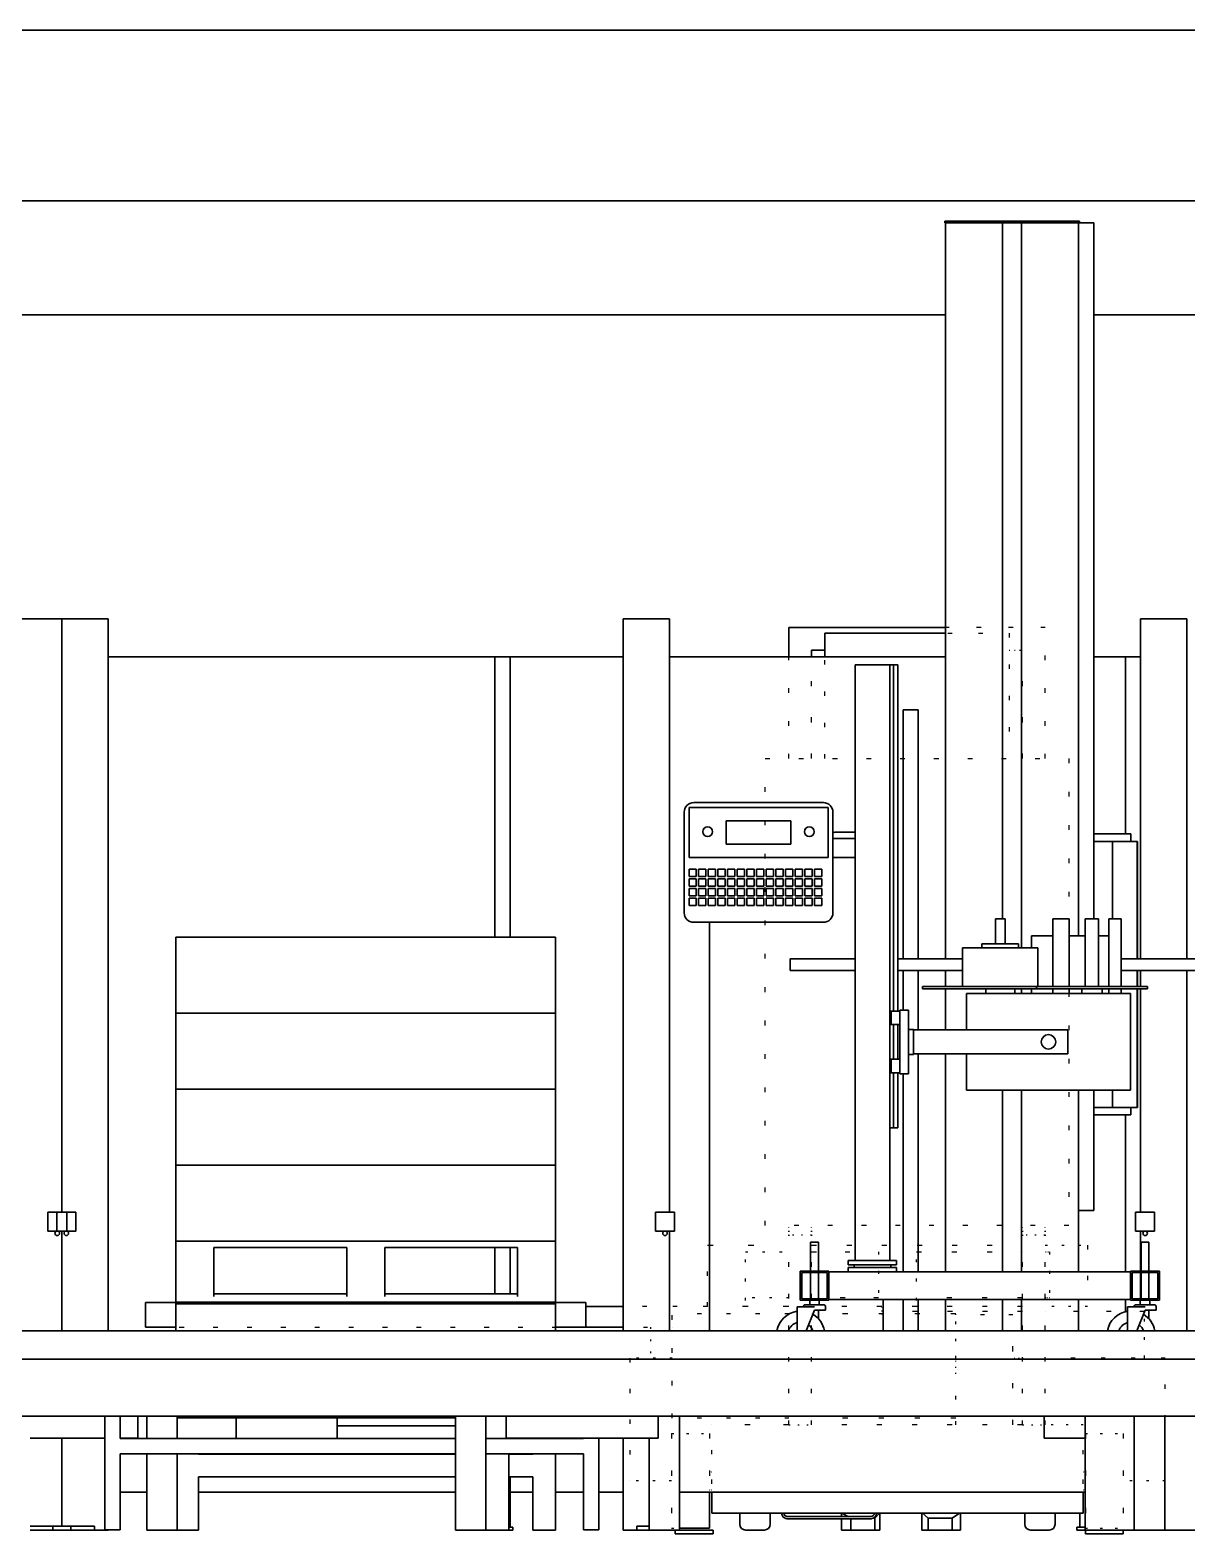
# Model space of a CAD drawing. Header units: millimetres. Extents: x 0 to 84100, y 0 to 59400.
# Drawn here: x 73758 to 76803, y 46504 to 50464 of the extents above; entities that cross this region are included whole.
import ezdxf

# ---------------------------------------------------------------- set-up
doc = ezdxf.new("R2010")
doc.units = ezdxf.units.MM
doc.header["$LTSCALE"] = 100
doc.linetypes.add('DOTTED', pattern=[0.0481, 0.0068, -0.0413])
doc.layers.add('Reference (ISO)', color=7, linetype='DOTTED', lineweight=25)
doc.layers.add('Visible (ISO)', color=7, linetype='Continuous', lineweight=35)

msp = doc.modelspace()

# ---------------------------------------------------------------- linework, layer by layer
at = {"layer": 'Reference (ISO)', "ltscale": 17.54158}
msp.add_line((76430.26, 48890.57), (75755.26, 48890.57), dxfattribs=at)
at = {"layer": 'Reference (ISO)', "ltscale": 17.931393}
for p, q in [((75755.26, 48545.57), (75755.26, 48890.57)), ((76430.26, 48545.57), (76430.26, 48890.57))]:
    msp.add_line(p, q, dxfattribs=at)
at = {"layer": 'Reference (ISO)', "ltscale": 17.151768}
for p, q in [((75850.26, 48545.57), (75850.26, 48875.57)), ((76335.26, 48875.57), (76335.26, 48545.57))]:
    msp.add_line(p, q, dxfattribs=at)
at = {"layer": 'Reference (ISO)', "ltscale": 16.805267}
msp.add_line((75850.26, 48875.57), (76335.26, 48875.57), dxfattribs=at)
at = {"layer": 'Reference (ISO)', "ltscale": 19.750519}
for p, q in [((75815.26, 48545.57), (75815.26, 48830.57)), ((76370.26, 48545.57), (76370.26, 48830.57)), ((76195.26, 47083.07), (75815.26, 47083.07)), ((76195.26, 46808.07), (75815.26, 46808.07))]:
    msp.add_line(p, q, dxfattribs=at)
at = {"layer": 'Reference (ISO)', "ltscale": 2.864667}
for p, q in [((75815.26, 48830.57), (75850.26, 48830.57)), ((76335.26, 48830.57), (76370.26, 48830.57))]:
    msp.add_line(p, q, dxfattribs=at)
at = {"layer": 'Reference (ISO)', "ltscale": 18.265518}
for p, q in [((75692.76, 47315.57), (75692.76, 48545.57)), ((76492.76, 48545.57), (76492.76, 47315.57))]:
    msp.add_line(p, q, dxfattribs=at)
at = {"layer": 'Reference (ISO)', "ltscale": 18.480019}
for p, q in [((75692.76, 48545.57), (76492.76, 48545.57)), ((76492.76, 47315.57), (75692.76, 47315.57))]:
    msp.add_line(p, q, dxfattribs=at)
at = {"layer": 'Reference (ISO)', "ltscale": 2.046162}
for p, q in [((75755.26, 47290.57), (75755.26, 47315.57)), ((75815.26, 47290.57), (75815.26, 47315.57)), ((76370.26, 47290.57), (76370.26, 47315.57)), ((76430.26, 47290.57), (76430.26, 47315.57)), ((76370.26, 46966.32), (76345.26, 46966.32))]:
    msp.add_line(p, q, dxfattribs=at)
at = {"layer": 'Reference (ISO)', "ltscale": 17.325018}
for p, q in [((75755.26, 46790.57), (75755.26, 47290.57)), ((75815.26, 46790.57), (75815.26, 47290.57)), ((76370.26, 46790.57), (76370.26, 47290.57)), ((76430.26, 46790.57), (76430.26, 47290.57))]:
    msp.add_line(p, q, dxfattribs=at)
at = {"layer": 'Reference (ISO)', "ltscale": 4.910929}
for p, q in [((75815.26, 47290.57), (75755.26, 47290.57)), ((76430.26, 47290.57), (76370.26, 47290.57)), ((75755.26, 46790.57), (75815.26, 46790.57)), ((76370.26, 46790.57), (76430.26, 46790.57))]:
    msp.add_line(p, q, dxfattribs=at)
at = {"layer": 'Reference (ISO)', "ltscale": 22.245323}
for p, q in [((75541.26, 47263.82), (75755.26, 47263.82)), ((75755.26, 47102.82), (75541.26, 47102.82))]:
    msp.add_line(p, q, dxfattribs=at)
at = {"layer": 'Reference (ISO)', "ltscale": 16.735968}
for p, q in [((75541.26, 47102.82), (75541.26, 47263.82)), ((76541.26, 47263.82), (76541.26, 47102.82))]:
    msp.add_line(p, q, dxfattribs=at)
at = {"layer": 'Reference (ISO)', "ltscale": 10.558611}
for p, q in [((75641.26, 47117.82), (75641.26, 47246.82)), ((75991.26, 47246.82), (75991.26, 47117.82)), ((76091.26, 47117.82), (76091.26, 47246.82)), ((76441.26, 47246.82), (76441.26, 47117.82))]:
    msp.add_line(p, q, dxfattribs=at)
at = {"layer": 'Reference (ISO)', "ltscale": 9.330854}
for p, q in [((75641.26, 47246.82), (75755.26, 47246.82)), ((75755.26, 47124.82), (75641.26, 47124.82))]:
    msp.add_line(p, q, dxfattribs=at)
at = {"layer": 'Reference (ISO)', "ltscale": 19.23077}
for p, q in [((75815.26, 47263.82), (76370.26, 47263.82)), ((76370.26, 47102.82), (75815.26, 47102.82)), ((76370.26, 46790.57), (75815.26, 46790.57))]:
    msp.add_line(p, q, dxfattribs=at)
at = {"layer": 'Reference (ISO)', "ltscale": 18.295218}
for p, q in [((75815.26, 47246.82), (75991.26, 47246.82)), ((75991.26, 47124.82), (75815.26, 47124.82))]:
    msp.add_line(p, q, dxfattribs=at)
at = {"layer": 'Reference (ISO)', "ltscale": 19.334719}
for p, q in [((76091.26, 47246.82), (76370.26, 47246.82)), ((76370.26, 47124.82), (76091.26, 47124.82))]:
    msp.add_line(p, q, dxfattribs=at)
at = {"layer": 'Reference (ISO)', "ltscale": 9.085302}
for p, q in [((76430.26, 47263.82), (76541.26, 47263.82)), ((76541.26, 47102.82), (76430.26, 47102.82))]:
    msp.add_line(p, q, dxfattribs=at)
at = {"layer": 'Reference (ISO)', "ltscale": 0.900255}
for p, q in [((76430.26, 47246.82), (76441.26, 47246.82)), ((76441.26, 47124.82), (76430.26, 47124.82))]:
    msp.add_line(p, q, dxfattribs=at)
at = {"layer": 'Reference (ISO)', "ltscale": 18.551096}
for p, q in [((75221.26, 47112.82), (74061.26, 47112.82)), ((74061.26, 47047.82), (75221.26, 47047.82))]:
    msp.add_line(p, q, dxfattribs=at)
at = {"layer": 'Reference (ISO)', "ltscale": 5.320181}
for p, q in [((74061.26, 47112.82), (74061.26, 47047.82)), ((75221.26, 47047.82), (75221.26, 47112.82))]:
    msp.add_line(p, q, dxfattribs=at)
at = {"layer": 'Reference (ISO)', "ltscale": 16.632015}
msp.add_line((75541.26, 47102.82), (75221.26, 47102.82), dxfattribs=at)
at = {"layer": 'Reference (ISO)', "ltscale": 1.616446}
msp.add_line((76001.26, 47083.07), (76001.26, 47102.82), dxfattribs=at)
at = {"layer": 'Reference (ISO)', "ltscale": 19.178793}
msp.add_line((76370.26, 47089.34), (76001.26, 47089.34), dxfattribs=at)
at = {"layer": 'Reference (ISO)', "ltscale": 18.087318}
msp.add_line((76691.26, 47089.34), (76430.26, 47089.34), dxfattribs=at)
at = {"layer": 'Reference (ISO)', "ltscale": 10.069553}
msp.add_line((76691.26, 46966.32), (76691.26, 47089.34), dxfattribs=at)
at = {"layer": 'Reference (ISO)', "ltscale": 15.731114}
msp.add_line((75221.26, 47047.82), (75448.26, 47047.82), dxfattribs=at)
at = {"layer": 'Reference (ISO)', "ltscale": 6.670714}
msp.add_line((75391.26, 47047.82), (75391.26, 46966.32), dxfattribs=at)
at = {"layer": 'Reference (ISO)', "ltscale": 17.961288}
msp.add_line((75448.26, 46808.07), (75448.26, 47083.07), dxfattribs=at)
at = {"layer": 'Reference (ISO)', "ltscale": 15.956341}
for p, q in [((75755.26, 47083.07), (75448.26, 47083.07)), ((75755.26, 46808.07), (75448.26, 46808.07))]:
    msp.add_line(p, q, dxfattribs=at)
at = {"layer": 'Reference (ISO)', "ltscale": 2.149303}
msp.add_line((76195.26, 47080.57), (76195.26, 47083.07), dxfattribs=at)
at = {"layer": 'Reference (ISO)', "ltscale": 9.391863}
msp.add_line((76195.26, 46965.82), (76195.26, 47080.57), dxfattribs=at)
at = {"layer": 'Reference (ISO)', "ltscale": 15.592516}
msp.add_line((76345.26, 47080.57), (76195.26, 47080.57), dxfattribs=at)
at = {"layer": 'Reference (ISO)', "ltscale": 20.097019}
msp.add_line((76345.26, 46790.57), (76345.26, 47080.57), dxfattribs=at)
at = {"layer": 'Reference (ISO)', "ltscale": 9.167153}
msp.add_line((75448.26, 46966.32), (75336.26, 46966.32), dxfattribs=at)
at = {"layer": 'Reference (ISO)', "ltscale": 16.774948}
for p, q in [((75336.26, 46966.32), (75336.26, 46643.57)), ((76746.26, 46643.57), (76746.26, 46966.32))]:
    msp.add_line(p, q, dxfattribs=at)
at = {"layer": 'Reference (ISO)', "ltscale": 3.327712}
msp.add_line((76195.26, 46925.31), (76195.26, 46965.82), dxfattribs=at)
at = {"layer": 'Reference (ISO)', "ltscale": 16.424116}
msp.add_line((76746.26, 46966.32), (76430.26, 46966.32), dxfattribs=at)
at = {"layer": 'Reference (ISO)', "ltscale": 14.006795}
msp.add_line((76195.26, 46790.57), (76195.26, 46925.31), dxfattribs=at)
at = {"layer": 'Reference (ISO)', "ltscale": 20.410555}
for p, q in [((75446.66, 46768.37), (75446.66, 46518.37)), ((75546.66, 46768.37), (75546.66, 46518.37)), ((76535.86, 46768.37), (76535.86, 46518.37)), ((76635.86, 46768.37), (76635.86, 46518.37))]:
    msp.add_line(p, q, dxfattribs=at)
at = {"layer": 'Reference (ISO)', "ltscale": 8.184948}
for p, q in [((75446.66, 46768.37), (75546.66, 46768.37)), ((76530.26, 46790.57), (76430.26, 46790.57)), ((76535.86, 46768.37), (76635.86, 46768.37)), ((75446.66, 46518.37), (75546.66, 46518.37)), ((76535.86, 46518.37), (76635.86, 46518.37))]:
    msp.add_line(p, q, dxfattribs=at)
at = {"layer": 'Reference (ISO)', "ltscale": 21.101871}
msp.add_line((75755.26, 46790.57), (75552.26, 46790.57), dxfattribs=at)
at = {"layer": 'Reference (ISO)', "ltscale": 16.077616}
for p, q in [((75552.26, 46558.57), (75552.26, 46790.57)), ((76530.26, 46558.57), (76530.26, 46790.57))]:
    msp.add_line(p, q, dxfattribs=at)
at = {"layer": 'Reference (ISO)', "ltscale": 0.458263}
for p, q in [((75546.66, 46667.37), (75552.26, 46667.37)), ((76530.26, 46667.37), (76535.86, 46667.37)), ((75546.66, 46619.37), (75552.26, 46619.37)), ((76530.26, 46619.37), (76535.86, 46619.37))]:
    msp.add_line(p, q, dxfattribs=at)
at = {"layer": 'Reference (ISO)', "ltscale": 9.036193}
for p, q in [((75446.66, 46643.57), (75336.26, 46643.57)), ((76746.26, 46643.57), (76635.86, 46643.57))]:
    msp.add_line(p, q, dxfattribs=at)
at = {"layer": 'Reference (ISO)', "ltscale": 18.484219}
msp.add_line((75552.26, 46558.57), (76530.26, 46558.57), dxfattribs=at)
at = {"layer": 'Reference (ISO)', "ltscale": 2.394027}
for p, q in [((75626.26, 46529.32), (75626.26, 46558.57)), ((75706.26, 46558.57), (75706.26, 46529.32)), ((76376.26, 46529.32), (76376.26, 46558.57)), ((76456.26, 46558.57), (76456.26, 46529.32))]:
    msp.add_line(p, q, dxfattribs=at)
at = {"layer": 'Reference (ISO)'}
for p, q in [((75736.26, 46558.57), (75736.26, 46558.57)), ((75742.26, 46558.57), (75742.26, 46558.57)), ((75980.26, 46558.57), (75980.26, 46558.57))]:
    msp.add_line(p, q, dxfattribs=at)
at = {"layer": 'Reference (ISO)', "ltscale": 15.246015}
msp.add_line((75751.26, 46549.57), (75971.26, 46549.57), dxfattribs=at)
at = {"layer": 'Reference (ISO)', "ltscale": 15.246016}
msp.add_line((75971.26, 46543.57), (75751.26, 46543.57), dxfattribs=at)
at = {"layer": 'Reference (ISO)', "ltscale": 3.969648}
for p, q in [((75690.51, 46513.57), (75642.01, 46513.57)), ((76440.51, 46513.57), (76392.01, 46513.57))]:
    msp.add_line(p, q, dxfattribs=at)
at = {"layer": 'Reference (ISO)', "ltscale": 1.928456}
for centre, start, end in [((75751.26, 46558.57), 180.00003, 270), ((75971.26, 46558.57), 270, 0)]:
    msp.add_arc(centre, 15, start, end, dxfattribs=at)
at = {"layer": 'Reference (ISO)', "ltscale": 1.157035}
msp.add_arc((75751.26, 46558.57), 9, 180, 270.00005, dxfattribs=at)
at = {"layer": 'Reference (ISO)', "ltscale": 1.157034}
msp.add_arc((75971.26, 46558.57), 9, 270, 0, dxfattribs=at)
at = {"layer": 'Reference (ISO)', "ltscale": 2.024884}
for centre, start, end in [((75642.01, 46529.32), 180, 270), ((75690.51, 46529.32), 270, 0), ((76392.01, 46529.32), 180, 270), ((76440.51, 46529.32), 270, 0)]:
    msp.add_arc(centre, 15.75, start, end, dxfattribs=at)
at = {"layer": 'Visible (ISO)'}
for p, q in [((78441.26, 50463.57), (71616.26, 50463.57)), ((78441.26, 50013.57), (69241.26, 50013.57)), ((76520.08, 49960.57), (76166.08, 49960.57)), ((76166.08, 49955.57), (76166.08, 49960.57)), ((76520.08, 49955.57), (76166.08, 49955.57)), ((76168.08, 48017.67), (76168.08, 49955.57)), ((76318.08, 48123.08), (76318.08, 49955.57)), ((76368.08, 49955.57), (76368.08, 48046.88)), ((76518.08, 48078.63), (76518.08, 49955.57)), ((76520.08, 49955.57), (76520.08, 49960.57)), ((76520.08, 49955.57), (76554.08, 49955.57)), ((76554.08, 49955.57), (76558.08, 49955.57)), ((76558.08, 48123.08), (76558.08, 49955.57)), ((69541.26, 49713.57), (76168.08, 49713.57)), ((76558.08, 49713.57), (78141.26, 49713.57)), ((73719.26, 48913.57), (73841.26, 48913.57)), ((73841.26, 48913.57), (73963.26, 48913.57)), ((73841.26, 47351.17), (73841.26, 48913.57)), ((73841.26, 47351.17), (73841.26, 48913.57)), ((73963.26, 47038.57), (73963.26, 48913.57)), ((75441.26, 48913.57), (75319.26, 48913.57)), ((75319.26, 47038.57), (75319.26, 48913.57)), ((75441.26, 47351.17), (75441.26, 48913.57)), ((76681.26, 48913.57), (76803.26, 48913.57)), ((76681.26, 48017.67), (76681.26, 48913.57)), ((76803.26, 48017.67), (76803.26, 48913.57)), ((76168.08, 48890.57), (75755.26, 48890.57)), ((75755.26, 48813.57), (75755.26, 48890.57)), ((75850.26, 48813.57), (75850.26, 48875.57)), ((75850.26, 48875.57), (76168.08, 48875.57)), ((75815.26, 48813.57), (75815.26, 48830.57)), ((75815.26, 48830.57), (75850.26, 48830.57)), ((74981.26, 48813.57), (73963.26, 48813.57)), ((75021.26, 48813.57), (74981.26, 48813.57)), ((74981.26, 48074.6), (74981.26, 48813.57)), ((75021.26, 48074.6), (75021.26, 48813.57)), ((75319.26, 48813.57), (75021.26, 48813.57)), ((76168.08, 48813.57), (75441.26, 48813.57)), ((75929.49, 48335.16), (75929.49, 48792.36)), ((75929.49, 48792.36), (76020.93, 48792.36)), ((76020.93, 47223.3), (76020.93, 48792.36)), ((76020.93, 48792.11), (76031.09, 48792.11)), ((76031.09, 48792.11), (76031.09, 47880.51)), ((76031.09, 48792.11), (76042.52, 48792.11)), ((76042.52, 48792.11), (76042.52, 47880.51)), ((76641.26, 48813.57), (76558.08, 48813.57)), ((76681.26, 48813.57), (76641.26, 48813.57)), ((76641.26, 48346.75), (76641.26, 48813.57)), ((76095.98, 48673.57), (76055.98, 48673.57)), ((76055.98, 48017.67), (76055.98, 48673.57)), ((76095.98, 48017.67), (76095.98, 48673.57)), ((75479.77, 48139.06), (75479.77, 48404.26)), ((75492.47, 48416.57), (75492.47, 48284.36)), ((75858.5, 48416.57), (75492.47, 48416.57)), ((75504.79, 48429.27), (75846.19, 48429.27)), ((75858.5, 48284.36), (75858.5, 48416.57)), ((75871.2, 48404.26), (75871.2, 48139.06)), ((75590.26, 48319.92), (75590.26, 48381.01)), ((75590.26, 48381.01), (75760.71, 48381.01)), ((75760.71, 48381.01), (75760.71, 48319.92)), ((75760.71, 48319.92), (75590.26, 48319.92)), ((75876.36, 48351.06), (75871.2, 48350.15)), ((75929.49, 48335.16), (75871.2, 48335.16)), ((75929.49, 48351.06), (75876.36, 48351.06)), ((75929.49, 48284.36), (75929.49, 48335.16)), ((76558.08, 48346.75), (76655.93, 48346.75)), ((76558.08, 48326.75), (76607.09, 48326.75)), ((76607.08, 48326.75), (76607.08, 48123.08)), ((76672.27, 48326.75), (76607.09, 48326.75)), ((76655.93, 48346.75), (76655.93, 48326.75)), ((76672.27, 48326.75), (76673.11, 48326.75)), ((76672.27, 48326.75), (76672.27, 48017.67)), ((76673.11, 48326.75), (76673.11, 48017.67)), ((75492.47, 48284.36), (75858.5, 48284.36)), ((75871.2, 48284.36), (75929.49, 48284.36)), ((75929.49, 47223.3), (75929.49, 48284.36)), ((75492.47, 48253.88), (75492.47, 48234.83)), ((75511.52, 48253.88), (75492.47, 48253.88)), ((75492.47, 48234.83), (75511.52, 48234.83)), ((75511.52, 48234.83), (75511.52, 48253.88)), ((75517.87, 48253.88), (75517.87, 48234.83)), ((75536.92, 48253.88), (75517.87, 48253.88)), ((75517.87, 48234.83), (75536.92, 48234.83)), ((75536.92, 48234.83), (75536.92, 48253.88)), ((75543.27, 48253.88), (75543.27, 48234.83)), ((75562.32, 48253.88), (75543.27, 48253.88)), ((75543.27, 48234.83), (75562.32, 48234.83)), ((75562.32, 48234.83), (75562.32, 48253.88)), ((75568.67, 48253.88), (75568.67, 48234.83)), ((75587.72, 48253.88), (75568.67, 48253.88)), ((75568.67, 48234.83), (75587.72, 48234.83)), ((75587.72, 48234.83), (75587.72, 48253.88)), ((75594.07, 48253.88), (75594.07, 48234.83)), ((75613.12, 48253.88), (75594.07, 48253.88)), ((75594.07, 48234.83), (75613.12, 48234.83)), ((75613.12, 48234.83), (75613.12, 48253.88)), ((75619.47, 48253.88), (75619.47, 48234.83)), ((75638.52, 48253.88), (75619.47, 48253.88)), ((75619.47, 48234.83), (75638.52, 48234.83)), ((75638.52, 48234.83), (75638.52, 48253.88)), ((75644.87, 48253.88), (75644.87, 48234.83)), ((75663.92, 48253.88), (75644.87, 48253.88)), ((75644.87, 48234.83), (75663.92, 48234.83)), ((75663.92, 48234.83), (75663.92, 48253.88)), ((75670.27, 48253.88), (75670.27, 48234.83)), ((75689.32, 48253.88), (75670.27, 48253.88)), ((75670.27, 48234.83), (75689.32, 48234.83)), ((75689.32, 48234.83), (75689.32, 48253.88)), ((75695.67, 48253.88), (75695.67, 48234.83)), ((75714.72, 48253.88), (75695.67, 48253.88)), ((75695.67, 48234.83), (75714.72, 48234.83)), ((75714.72, 48234.83), (75714.72, 48253.88)), ((75721.07, 48253.88), (75721.07, 48234.83)), ((75740.12, 48253.88), (75721.07, 48253.88)), ((75721.07, 48234.83), (75740.12, 48234.83)), ((75740.12, 48234.83), (75740.12, 48253.88)), ((75746.47, 48253.88), (75746.47, 48234.83)), ((75765.52, 48253.88), (75746.47, 48253.88)), ((75746.47, 48234.83), (75765.52, 48234.83)), ((75765.52, 48234.83), (75765.52, 48253.88)), ((75771.87, 48253.88), (75771.87, 48234.83)), ((75790.92, 48253.88), (75771.87, 48253.88)), ((75771.87, 48234.83), (75790.92, 48234.83)), ((75790.92, 48234.83), (75790.92, 48253.88)), ((75797.27, 48253.88), (75797.27, 48234.83)), ((75816.32, 48253.88), (75797.27, 48253.88)), ((75797.27, 48234.83), (75816.32, 48234.83)), ((75816.32, 48234.83), (75816.32, 48253.88)), ((75822.67, 48253.88), (75822.67, 48234.83)), ((75841.72, 48253.88), (75822.67, 48253.88)), ((75822.67, 48234.83), (75841.72, 48234.83)), ((75841.72, 48234.83), (75841.72, 48253.88)), ((75492.47, 48228.48), (75492.47, 48209.43)), ((75511.52, 48228.48), (75492.47, 48228.48)), ((75492.47, 48209.43), (75511.52, 48209.43)), ((75492.47, 48203.08), (75492.47, 48184.03)), ((75511.52, 48203.08), (75492.47, 48203.08)), ((75511.52, 48209.43), (75511.52, 48228.48)), ((75511.52, 48184.03), (75511.52, 48203.08)), ((75517.87, 48228.48), (75517.87, 48209.43)), ((75536.92, 48228.48), (75517.87, 48228.48)), ((75517.87, 48209.43), (75536.92, 48209.43)), ((75517.87, 48203.08), (75517.87, 48184.03)), ((75536.92, 48203.08), (75517.87, 48203.08)), ((75536.92, 48209.43), (75536.92, 48228.48)), ((75536.92, 48184.03), (75536.92, 48203.08)), ((75543.27, 48228.48), (75543.27, 48209.43)), ((75562.32, 48228.48), (75543.27, 48228.48)), ((75543.27, 48209.43), (75562.32, 48209.43)), ((75543.27, 48203.08), (75543.27, 48184.03)), ((75562.32, 48203.08), (75543.27, 48203.08)), ((75562.32, 48209.43), (75562.32, 48228.48)), ((75562.32, 48184.03), (75562.32, 48203.08)), ((75568.67, 48228.48), (75568.67, 48209.43)), ((75587.72, 48228.48), (75568.67, 48228.48)), ((75568.67, 48209.43), (75587.72, 48209.43)), ((75568.67, 48203.08), (75568.67, 48184.03)), ((75587.72, 48203.08), (75568.67, 48203.08)), ((75587.72, 48209.43), (75587.72, 48228.48)), ((75587.72, 48184.03), (75587.72, 48203.08)), ((75594.07, 48228.48), (75594.07, 48209.43)), ((75613.12, 48228.48), (75594.07, 48228.48)), ((75594.07, 48209.43), (75613.12, 48209.43)), ((75594.07, 48203.08), (75594.07, 48184.03)), ((75613.12, 48203.08), (75594.07, 48203.08)), ((75613.12, 48209.43), (75613.12, 48228.48)), ((75613.12, 48184.03), (75613.12, 48203.08)), ((75619.47, 48228.48), (75619.47, 48209.43)), ((75638.52, 48228.48), (75619.47, 48228.48)), ((75619.47, 48209.43), (75638.52, 48209.43)), ((75619.47, 48203.08), (75619.47, 48184.03)), ((75638.52, 48203.08), (75619.47, 48203.08)), ((75638.52, 48209.43), (75638.52, 48228.48)), ((75638.52, 48184.03), (75638.52, 48203.08)), ((75644.87, 48228.48), (75644.87, 48209.43)), ((75663.92, 48228.48), (75644.87, 48228.48)), ((75644.87, 48209.43), (75663.92, 48209.43)), ((75644.87, 48203.08), (75644.87, 48184.03)), ((75663.92, 48203.08), (75644.87, 48203.08)), ((75663.92, 48209.43), (75663.92, 48228.48)), ((75663.92, 48184.03), (75663.92, 48203.08)), ((75670.27, 48228.48), (75670.27, 48209.43)), ((75689.32, 48228.48), (75670.27, 48228.48)), ((75670.27, 48209.43), (75689.32, 48209.43)), ((75670.27, 48203.08), (75670.27, 48184.03)), ((75689.32, 48203.08), (75670.27, 48203.08)), ((75689.32, 48209.43), (75689.32, 48228.48)), ((75689.32, 48184.03), (75689.32, 48203.08)), ((75695.67, 48228.48), (75695.67, 48209.43)), ((75714.72, 48228.48), (75695.67, 48228.48)), ((75695.67, 48209.43), (75714.72, 48209.43)), ((75695.67, 48203.08), (75695.67, 48184.03)), ((75714.72, 48203.08), (75695.67, 48203.08)), ((75714.72, 48209.43), (75714.72, 48228.48)), ((75714.72, 48184.03), (75714.72, 48203.08)), ((75721.07, 48228.48), (75721.07, 48209.43)), ((75740.12, 48228.48), (75721.07, 48228.48)), ((75721.07, 48209.43), (75740.12, 48209.43)), ((75721.07, 48203.08), (75721.07, 48184.03)), ((75740.12, 48203.08), (75721.07, 48203.08)), ((75740.12, 48209.43), (75740.12, 48228.48)), ((75740.12, 48184.03), (75740.12, 48203.08)), ((75746.47, 48228.48), (75746.47, 48209.43)), ((75765.52, 48228.48), (75746.47, 48228.48)), ((75746.47, 48209.43), (75765.52, 48209.43)), ((75746.47, 48203.08), (75746.47, 48184.03)), ((75765.52, 48203.08), (75746.47, 48203.08)), ((75765.52, 48209.43), (75765.52, 48228.48)), ((75765.52, 48184.03), (75765.52, 48203.08)), ((75771.87, 48228.48), (75771.87, 48209.43)), ((75790.92, 48228.48), (75771.87, 48228.48)), ((75771.87, 48209.43), (75790.92, 48209.43)), ((75771.87, 48203.08), (75771.87, 48184.03)), ((75790.92, 48203.08), (75771.87, 48203.08)), ((75790.92, 48209.43), (75790.92, 48228.48)), ((75790.92, 48184.03), (75790.92, 48203.08)), ((75797.27, 48228.48), (75797.27, 48209.43)), ((75816.32, 48228.48), (75797.27, 48228.48)), ((75797.27, 48209.43), (75816.32, 48209.43)), ((75797.27, 48203.08), (75797.27, 48184.03)), ((75816.32, 48203.08), (75797.27, 48203.08)), ((75816.32, 48209.43), (75816.32, 48228.48)), ((75816.32, 48184.03), (75816.32, 48203.08)), ((75822.67, 48228.48), (75822.67, 48209.43)), ((75841.72, 48228.48), (75822.67, 48228.48)), ((75822.67, 48209.43), (75841.72, 48209.43)), ((75822.67, 48203.08), (75822.67, 48184.03)), ((75841.72, 48203.08), (75822.67, 48203.08)), ((75841.72, 48209.43), (75841.72, 48228.48)), ((75841.72, 48184.03), (75841.72, 48203.08)), ((75492.47, 48184.03), (75511.52, 48184.03)), ((75492.47, 48177.68), (75492.47, 48158.63)), ((75511.52, 48177.68), (75492.47, 48177.68)), ((75492.47, 48158.63), (75511.52, 48158.63)), ((75511.52, 48158.63), (75511.52, 48177.68)), ((75517.87, 48184.03), (75536.92, 48184.03)), ((75517.87, 48177.68), (75517.87, 48158.63)), ((75536.92, 48177.68), (75517.87, 48177.68)), ((75517.87, 48158.63), (75536.92, 48158.63)), ((75536.92, 48158.63), (75536.92, 48177.68)), ((75543.27, 48184.03), (75562.32, 48184.03)), ((75543.27, 48177.68), (75543.27, 48158.63)), ((75562.32, 48177.68), (75543.27, 48177.68)), ((75543.27, 48158.63), (75562.32, 48158.63)), ((75562.32, 48158.63), (75562.32, 48177.68)), ((75568.67, 48184.03), (75587.72, 48184.03)), ((75568.67, 48177.68), (75568.67, 48158.63)), ((75587.72, 48177.68), (75568.67, 48177.68)), ((75568.67, 48158.63), (75587.72, 48158.63)), ((75587.72, 48158.63), (75587.72, 48177.68)), ((75594.07, 48184.03), (75613.12, 48184.03)), ((75594.07, 48177.68), (75594.07, 48158.63)), ((75613.12, 48177.68), (75594.07, 48177.68)), ((75594.07, 48158.63), (75613.12, 48158.63)), ((75613.12, 48158.63), (75613.12, 48177.68)), ((75619.47, 48184.03), (75638.52, 48184.03)), ((75619.47, 48177.68), (75619.47, 48158.63)), ((75638.52, 48177.68), (75619.47, 48177.68)), ((75619.47, 48158.63), (75638.52, 48158.63)), ((75638.52, 48158.63), (75638.52, 48177.68)), ((75644.87, 48184.03), (75663.92, 48184.03)), ((75644.87, 48177.68), (75644.87, 48158.63)), ((75663.92, 48177.68), (75644.87, 48177.68)), ((75644.87, 48158.63), (75663.92, 48158.63)), ((75663.92, 48158.63), (75663.92, 48177.68)), ((75670.27, 48184.03), (75689.32, 48184.03)), ((75670.27, 48177.68), (75670.27, 48158.63)), ((75689.32, 48177.68), (75670.27, 48177.68)), ((75670.27, 48158.63), (75689.32, 48158.63)), ((75689.32, 48158.63), (75689.32, 48177.68)), ((75695.67, 48184.03), (75714.72, 48184.03)), ((75695.67, 48177.68), (75695.67, 48158.63)), ((75714.72, 48177.68), (75695.67, 48177.68)), ((75695.67, 48158.63), (75714.72, 48158.63)), ((75714.72, 48158.63), (75714.72, 48177.68)), ((75721.07, 48184.03), (75740.12, 48184.03)), ((75721.07, 48177.68), (75721.07, 48158.63)), ((75740.12, 48177.68), (75721.07, 48177.68)), ((75721.07, 48158.63), (75740.12, 48158.63)), ((75740.12, 48158.63), (75740.12, 48177.68)), ((75746.47, 48184.03), (75765.52, 48184.03)), ((75746.47, 48177.68), (75746.47, 48158.63)), ((75765.52, 48177.68), (75746.47, 48177.68)), ((75746.47, 48158.63), (75765.52, 48158.63)), ((75765.52, 48158.63), (75765.52, 48177.68)), ((75771.87, 48184.03), (75790.92, 48184.03)), ((75771.87, 48177.68), (75771.87, 48158.63)), ((75790.92, 48177.68), (75771.87, 48177.68)), ((75771.87, 48158.63), (75790.92, 48158.63)), ((75790.92, 48158.63), (75790.92, 48177.68)), ((75797.27, 48184.03), (75816.32, 48184.03)), ((75797.27, 48177.68), (75797.27, 48158.63)), ((75816.32, 48177.68), (75797.27, 48177.68)), ((75797.27, 48158.63), (75816.32, 48158.63)), ((75816.32, 48158.63), (75816.32, 48177.68)), ((75822.67, 48184.03), (75841.72, 48184.03)), ((75822.67, 48177.68), (75822.67, 48158.63)), ((75841.72, 48177.68), (75822.67, 48177.68)), ((75822.67, 48158.63), (75841.72, 48158.63)), ((75841.72, 48158.63), (75841.72, 48177.68)), ((75846.19, 48114.04), (75504.79, 48114.04)), ((75546.76, 48114.04), (75546.76, 47038.57)), ((76324.46, 48123.08), (76299.06, 48123.08)), ((76299.06, 48057.04), (76299.06, 48123.08)), ((76324.46, 48057.04), (76324.46, 48123.08)), ((76450.19, 48123.08), (76493.37, 48123.08)), ((76450.19, 47945.28), (76450.19, 48123.08)), ((76493.37, 47945.28), (76493.37, 48123.08)), ((76570.84, 48123.08), (76535.28, 48123.08)), ((76535.28, 47945.28), (76535.28, 48123.08)), ((76570.84, 47945.28), (76570.84, 48123.08)), ((76597.51, 48123.08), (76630.53, 48123.08)), ((76597.51, 47945.28), (76597.51, 48123.08)), ((76630.53, 47945.28), (76630.53, 48123.08)), ((75141.26, 48074.6), (74141.26, 48074.6)), ((74141.26, 47874.6), (74141.26, 48074.6)), ((75141.26, 47874.6), (75141.26, 48074.6)), ((76393.83, 48078.63), (76450.19, 48078.63)), ((76393.83, 48046.88), (76393.83, 48078.63)), ((76493.37, 48078.63), (76535.28, 48078.63)), ((76570.84, 48078.63), (76597.51, 48078.63)), ((76410.82, 48046.88), (76212.7, 48046.88)), ((76212.7, 47945.28), (76212.7, 48046.88)), ((76360.02, 48057.04), (76263.5, 48057.04)), ((76263.5, 48046.88), (76263.5, 48057.04)), ((76360.02, 48046.88), (76360.02, 48057.04)), ((76410.82, 47945.28), (76410.82, 48046.88)), ((75758.83, 48017.67), (75758.83, 47987.19)), ((75929.49, 48017.67), (75758.83, 48017.67)), ((76212.7, 48017.67), (76042.52, 48017.67)), ((76630.53, 48017.67), (76850.24, 48017.67)), ((75929.49, 47987.19), (75758.83, 47987.19)), ((76212.7, 47987.19), (76042.52, 47987.19)), ((76055.98, 47883.05), (76055.98, 47987.19)), ((76095.98, 47830.98), (76095.98, 47987.19)), ((76168.08, 47945.28), (76168.08, 47987.19)), ((76630.53, 47987.19), (76850.24, 47987.19)), ((76672.27, 47987.19), (76672.27, 47945.28)), ((76673.11, 47987.19), (76673.11, 47945.28)), ((76681.26, 47945.28), (76681.26, 47987.19)), ((76803.26, 47038.57), (76803.26, 47987.19)), ((76407.01, 47945.28), (76106.77, 47945.28)), ((76106.77, 47938.93), (76106.77, 47945.28)), ((76106.77, 47938.93), (76407.01, 47938.93)), ((76168.08, 47830.98), (76168.08, 47938.93)), ((76222.86, 47926.23), (76654.66, 47926.23)), ((76222.86, 47830.98), (76222.86, 47926.23)), ((76273.66, 47926.23), (76273.66, 47938.93)), ((76349.86, 47926.23), (76349.86, 47938.93)), ((76368.08, 47938.93), (76368.08, 47926.23)), ((76393.83, 47926.23), (76393.83, 47938.93)), ((76699.11, 47945.28), (76407.01, 47945.28)), ((76407.01, 47938.93), (76407.01, 47945.28)), ((76407.01, 47938.93), (76699.11, 47938.93)), ((76450.19, 47926.23), (76450.19, 47938.93)), ((76493.37, 47926.23), (76493.37, 47938.93)), ((76526.39, 47926.23), (76526.39, 47938.93)), ((76579.73, 47926.23), (76579.73, 47938.93)), ((76597.51, 47926.23), (76597.51, 47938.93)), ((76630.53, 47926.23), (76630.53, 47938.93)), ((76654.66, 47926.23), (76654.66, 47672.23)), ((76672.27, 47938.93), (76672.27, 47626.75)), ((76673.11, 47938.93), (76673.11, 47626.75)), ((76681.26, 47351.17), (76681.26, 47938.93)), ((76699.11, 47938.93), (76699.11, 47945.28)), ((76021.18, 47880.51), (76021.18, 47844.95)), ((76024.36, 47880.51), (76021.18, 47880.51)), ((76024.36, 47880.51), (76024.36, 47844.95)), ((76047.6, 47880.51), (76024.36, 47880.51)), ((76047.6, 47883.05), (76047.6, 47715.41)), ((76047.6, 47883.05), (76070.46, 47883.05)), ((76070.46, 47883.05), (76070.46, 47832.25)), ((75141.26, 47874.6), (74141.26, 47874.6)), ((75141.26, 47874.59), (74141.26, 47874.59)), ((74141.26, 47674.59), (74141.26, 47874.59)), ((74981.26, 47874.59), (74981.26, 47874.6)), ((75021.26, 47874.59), (75021.26, 47874.6)), ((75141.26, 47674.59), (75141.26, 47874.59)), ((76024.36, 47844.95), (76021.18, 47844.95)), ((76047.6, 47844.95), (76024.36, 47844.95)), ((76031.09, 47844.95), (76031.09, 47753.51)), ((76042.52, 47844.95), (76042.52, 47753.51)), ((76070.46, 47832.25), (76070.46, 47766.21)), ((76070.46, 47832.25), (76083.16, 47832.25)), ((76083.16, 47832.25), (76083.16, 47766.21)), ((76083.16, 47830.98), (76489.56, 47830.98)), ((76489.56, 47830.98), (76489.56, 47767.48)), ((76070.46, 47766.21), (76083.16, 47766.21)), ((76070.46, 47766.21), (76070.46, 47715.41)), ((76083.16, 47767.48), (76489.56, 47767.48)), ((76095.98, 47194.09), (76095.98, 47767.48)), ((76168.08, 47194.09), (76168.08, 47767.48)), ((76222.86, 47672.23), (76222.86, 47767.48)), ((76021.18, 47753.51), (76021.18, 47717.95)), ((76024.36, 47753.51), (76021.18, 47753.51)), ((76024.36, 47753.51), (76024.36, 47717.95)), ((76047.6, 47753.51), (76024.36, 47753.51)), ((76024.36, 47717.95), (76021.18, 47717.95)), ((76047.6, 47717.95), (76024.36, 47717.95)), ((76031.09, 47717.95), (76031.09, 47572.91)), ((76042.52, 47717.95), (76042.52, 47572.91)), ((76047.6, 47715.41), (76070.46, 47715.41)), ((76055.98, 47194.09), (76055.98, 47715.41)), ((75141.26, 47674.59), (74141.26, 47674.59)), ((75141.26, 47674.58), (74141.26, 47674.58)), ((74141.26, 47474.58), (74141.26, 47674.58)), ((74981.26, 47674.58), (74981.26, 47674.59)), ((75021.26, 47674.58), (75021.26, 47674.59)), ((75141.26, 47474.58), (75141.26, 47674.58)), ((76654.66, 47672.23), (76222.86, 47672.23)), ((76318.08, 47194.09), (76318.08, 47672.23)), ((76368.08, 47672.23), (76368.08, 47194.09)), ((76518.08, 47194.09), (76518.08, 47672.23)), ((76558.08, 47355.57), (76558.08, 47672.23)), ((76607.08, 47672.23), (76607.08, 47626.75)), ((76558.08, 47626.75), (76607.09, 47626.75)), ((76558.08, 47606.75), (76655.93, 47606.75)), ((76672.27, 47626.75), (76607.09, 47626.75)), ((76641.26, 47194.09), (76641.26, 47606.75)), ((76655.93, 47626.75), (76655.93, 47606.75)), ((76672.27, 47626.75), (76673.11, 47626.75)), ((76031.09, 47572.91), (76020.93, 47572.91)), ((76042.52, 47572.91), (76031.09, 47572.91)), ((75141.26, 47474.58), (74141.26, 47474.58)), ((75141.26, 47474.57), (74141.26, 47474.57)), ((74141.26, 47274.57), (74141.26, 47474.57)), ((74981.26, 47474.57), (74981.26, 47474.58)), ((75021.26, 47474.57), (75021.26, 47474.58)), ((75141.26, 47274.57), (75141.26, 47474.57)), ((73804.26, 47351.17), (73804.26, 47301.17)), ((73854.26, 47351.17), (73804.26, 47351.17)), ((73828.26, 47301.17), (73828.26, 47351.17)), ((73828.26, 47351.17), (73878.26, 47351.17)), ((73854.26, 47301.17), (73854.26, 47351.17)), ((73878.26, 47351.17), (73878.26, 47301.17)), ((75404.26, 47351.17), (75404.26, 47301.17)), ((75454.26, 47351.17), (75404.26, 47351.17)), ((75454.26, 47301.17), (75454.26, 47351.17)), ((76518.08, 47355.57), (76554.08, 47355.57)), ((76558.08, 47355.57), (76554.08, 47355.57)), ((76668.26, 47301.17), (76668.26, 47351.17)), ((76668.26, 47351.17), (76718.26, 47351.17)), ((76718.26, 47351.17), (76718.26, 47301.17)), ((73804.26, 47301.17), (73829.26, 47301.17)), ((73853.26, 47301.17), (73828.26, 47301.17)), ((73829.26, 47301.17), (73854.26, 47301.17)), ((73841.26, 47038.57), (73841.26, 47301.17)), ((73841.26, 47038.57), (73841.26, 47301.17)), ((73878.26, 47301.17), (73853.26, 47301.17)), ((75404.26, 47301.17), (75429.26, 47301.17)), ((75429.26, 47301.17), (75454.26, 47301.17)), ((75441.26, 47038.57), (75441.26, 47301.17)), ((76693.26, 47301.17), (76668.26, 47301.17)), ((76681.26, 47195.36), (76681.26, 47301.17)), ((76718.26, 47301.17), (76693.26, 47301.17)), ((74141.26, 47113.57), (74141.26, 47274.57)), ((74141.26, 47274.57), (75141.26, 47274.57)), ((74141.26, 47274.57), (74141.26, 47274.57)), ((74241.26, 47257.57), (74591.26, 47257.57)), ((74241.26, 47128.57), (74241.26, 47257.57)), ((74591.26, 47257.57), (74591.26, 47128.57)), ((74691.26, 47257.57), (75041.26, 47257.57)), ((74691.26, 47128.57), (74691.26, 47257.57)), ((74981.26, 47135.57), (74981.26, 47257.57)), ((75021.26, 47135.57), (75021.26, 47257.57)), ((75041.26, 47257.57), (75041.26, 47128.57)), ((75141.26, 47274.57), (75141.26, 47113.57)), ((75141.26, 47274.57), (75141.26, 47274.57)), ((75832.97, 47271.56), (75812.65, 47271.56)), ((75812.65, 47195.36), (75812.65, 47271.56)), ((75832.97, 47195.36), (75832.97, 47271.56)), ((76703.12, 47271.56), (76682.8, 47271.56)), ((76682.8, 47195.36), (76682.8, 47271.56)), ((76703.12, 47195.36), (76703.12, 47271.56)), ((75911.71, 47211.87), (75911.71, 47223.3)), ((75911.71, 47223.3), (76038.71, 47223.3)), ((75911.71, 47211.87), (76038.71, 47211.87)), ((75911.71, 47194.09), (75911.71, 47205.52)), ((75911.71, 47205.52), (76038.71, 47205.52)), ((75926.95, 47205.52), (75926.95, 47211.87)), ((76023.47, 47205.52), (76023.47, 47211.87)), ((76038.71, 47211.87), (76038.71, 47223.3)), ((76038.71, 47194.09), (76038.71, 47205.52)), ((75784.71, 47195.36), (75785.98, 47195.36)), ((75784.71, 47119.16), (75784.71, 47195.36)), ((75859.64, 47195.36), (75785.98, 47195.36)), ((75789.28, 47192.06), (75856.33, 47192.06)), ((75789.28, 47122.46), (75789.28, 47192.06)), ((75812.65, 47122.46), (75812.65, 47192.06)), ((75832.97, 47122.46), (75832.97, 47192.06)), ((75856.33, 47192.06), (75856.33, 47122.46)), ((75859.64, 47195.36), (75860.91, 47195.36)), ((75860.91, 47119.16), (75860.91, 47195.36)), ((75860.91, 47194.09), (75911.71, 47194.09)), ((75911.71, 47194.09), (76038.71, 47194.09)), ((76038.71, 47194.09), (76654.86, 47194.09)), ((76654.86, 47195.36), (76656.13, 47195.36)), ((76654.86, 47119.16), (76654.86, 47195.36)), ((76729.79, 47195.36), (76656.13, 47195.36)), ((76659.43, 47192.06), (76726.49, 47192.06)), ((76659.43, 47122.46), (76659.43, 47192.06)), ((76681.26, 47122.46), (76681.26, 47192.06)), ((76682.8, 47122.46), (76682.8, 47192.06)), ((76703.12, 47122.46), (76703.12, 47192.06)), ((76726.49, 47192.06), (76726.49, 47122.46)), ((76729.79, 47195.36), (76731.06, 47195.36)), ((76731.06, 47119.16), (76731.06, 47195.36)), ((74591.26, 47135.57), (74241.26, 47135.57)), ((75041.26, 47135.57), (74691.26, 47135.57)), ((74141.26, 47112.82), (74061.26, 47112.82)), ((74061.26, 47112.82), (74061.26, 47047.82)), ((75141.26, 47113.57), (74141.26, 47113.57)), ((74141.26, 47109.57), (74141.26, 47113.57)), ((74141.26, 47038.57), (74141.26, 47109.57)), ((74141.26, 47109.57), (75141.26, 47109.57)), ((75141.26, 47109.57), (75141.26, 47113.57)), ((75221.26, 47112.82), (75141.26, 47112.82)), ((75141.26, 47109.57), (75141.26, 47038.57)), ((75221.26, 47047.82), (75221.26, 47112.82)), ((75319.26, 47102.82), (75221.26, 47102.82)), ((75777.09, 47101.38), (75777.09, 47038.57)), ((75822.81, 47101.38), (75777.09, 47101.38)), ((75785.98, 47119.16), (75784.71, 47119.16)), ((75785.98, 47119.16), (75859.64, 47119.16)), ((75856.33, 47122.46), (75789.28, 47122.46)), ((75793.6, 47101.38), (75793.6, 47102.65)), ((75848.21, 47106.46), (75797.41, 47106.46)), ((75801.02, 47038.57), (75822.81, 47092.49)), ((75810.11, 47106.46), (75810.11, 47119.16)), ((75822.81, 47092.49), (75852.02, 47092.49)), ((75832.97, 47070.2), (75832.97, 47092.49)), ((75835.51, 47106.46), (75835.51, 47119.16)), ((75852.02, 47092.49), (75852.02, 47102.65)), ((75860.91, 47119.16), (75859.64, 47119.16)), ((75860.91, 47120.43), (76654.86, 47120.43)), ((76004.01, 47038.57), (76004.01, 47120.43)), ((76055.98, 47038.57), (76055.98, 47120.43)), ((76095.98, 47038.57), (76095.98, 47120.43)), ((76168.08, 47038.57), (76168.08, 47120.43)), ((76318.08, 47038.57), (76318.08, 47120.43)), ((76368.08, 47120.43), (76368.08, 47038.57)), ((76518.08, 47038.57), (76518.08, 47120.43)), ((76641.26, 47088.71), (76641.26, 47120.43)), ((76647.24, 47101.38), (76647.24, 47038.57)), ((76692.96, 47101.38), (76647.24, 47101.38)), ((76656.13, 47119.16), (76654.86, 47119.16)), ((76656.13, 47119.16), (76729.79, 47119.16)), ((76726.49, 47122.46), (76659.43, 47122.46)), ((76663.75, 47101.38), (76663.75, 47102.65)), ((76718.36, 47106.46), (76667.56, 47106.46)), ((76671.17, 47038.57), (76692.96, 47092.49)), ((76680.26, 47106.46), (76680.26, 47119.16)), ((76692.96, 47092.49), (76722.17, 47092.49)), ((76703.12, 47070.2), (76703.12, 47092.49)), ((76705.66, 47106.46), (76705.66, 47119.16)), ((76722.17, 47092.49), (76722.17, 47102.65)), ((76731.06, 47119.16), (76729.79, 47119.16)), ((74061.26, 47047.82), (74141.26, 47047.82)), ((75141.26, 47047.82), (75221.26, 47047.82)), ((75221.26, 47047.82), (75319.26, 47047.82)), ((73537.26, 47038.57), (76885.26, 47038.57)), ((78841.26, 46963.57), (68841.26, 46963.57)), ((68991.26, 46813.57), (78691.26, 46813.57)), ((73954.76, 46514.57), (73954.76, 46813.57)), ((73994.76, 46813.57), (73994.76, 46754.57)), ((74041.26, 46813.57), (74041.26, 46755.57)), ((74064.76, 46813.57), (74064.76, 46754.57)), ((74144.76, 46754.57), (74144.76, 46813.57)), ((74877.76, 46809.57), (74144.76, 46809.57)), ((74300.26, 46754.57), (74300.26, 46809.57)), ((74565.76, 46809.57), (74565.76, 46754.57)), ((74877.76, 46813.57), (74877.76, 46513.57)), ((74957.76, 46513.57), (74957.76, 46813.57)), ((75011.26, 46755.57), (75011.26, 46813.57)), ((75411.26, 46813.57), (75411.26, 46755.57)), ((75467.76, 46513.57), (75467.76, 46813.57)), ((76427.76, 46755.57), (76427.76, 46813.57)), ((76535.76, 46813.57), (76535.76, 46513.57)), ((76664.76, 46813.57), (76664.76, 46513.57)), ((76744.76, 46513.57), (76744.76, 46813.57)), ((74565.76, 46788.57), (74877.76, 46788.57)), ((73954.76, 46755.57), (73757.76, 46755.57)), ((73841.26, 46523.57), (73841.26, 46755.57)), ((73841.26, 46523.57), (73841.26, 46755.57)), ((74041.26, 46755.57), (73994.76, 46755.57)), ((73994.76, 46754.57), (74877.76, 46754.57)), ((74957.76, 46754.57), (75214.76, 46754.57)), ((75411.26, 46755.57), (75011.26, 46755.57)), ((75017.76, 46754.57), (75017.76, 46755.57)), ((75021.26, 46754.57), (75021.26, 46755.57)), ((75081.26, 46755.57), (75081.26, 46754.57)), ((75141.26, 46755.57), (75141.26, 46754.57)), ((75214.76, 46754.57), (75214.76, 46755.57)), ((75254.76, 46755.57), (75254.76, 46514.57)), ((75319.26, 46513.57), (75319.26, 46755.57)), ((75387.76, 46755.57), (75387.76, 46513.57)), ((76535.76, 46755.57), (76427.76, 46755.57)), ((74877.76, 46714.57), (73994.76, 46714.57)), ((73994.76, 46714.57), (73994.76, 46514.57)), ((74064.76, 46714.57), (74064.76, 46513.57)), ((74144.76, 46513.57), (74144.76, 46714.57)), ((74201.26, 46714.57), (74201.26, 46713.57)), ((74877.76, 46713.57), (74201.26, 46713.57)), ((75214.76, 46714.57), (74957.76, 46714.57)), ((75017.76, 46513.57), (75017.76, 46714.57)), ((75081.26, 46713.57), (75017.76, 46713.57)), ((75021.26, 46713.57), (75021.26, 46714.57)), ((75081.26, 46714.57), (75081.26, 46713.57)), ((75141.26, 46714.57), (75141.26, 46513.57)), ((75214.76, 46514.57), (75214.76, 46714.57)), ((74201.26, 46653.57), (74877.76, 46653.57)), ((74201.26, 46653.57), (74201.26, 46513.57)), ((75017.76, 46653.57), (75081.26, 46653.57)), ((75021.26, 46521.57), (75021.26, 46653.57)), ((75081.26, 46653.57), (75081.26, 46513.57)), ((73994.76, 46613.57), (74064.76, 46613.57)), ((74201.26, 46613.57), (74877.76, 46613.57)), ((75021.26, 46613.57), (75081.26, 46613.57)), ((75141.26, 46613.57), (75214.76, 46613.57)), ((75254.76, 46613.57), (75319.26, 46613.57)), ((75467.76, 46613.57), (76535.76, 46613.57)), ((75546.66, 46613.57), (75546.66, 46518.37)), ((75552.26, 46558.57), (75552.26, 46613.57)), ((76530.26, 46558.57), (76530.26, 46613.57)), ((75552.26, 46558.57), (76530.26, 46558.57)), ((75626.26, 46529.32), (75626.26, 46558.57)), ((75706.26, 46558.57), (75706.26, 46529.32)), ((75736.26, 46558.57), (75736.26, 46558.57)), ((75742.26, 46558.57), (75742.26, 46558.57)), ((75751.26, 46549.57), (75971.26, 46549.57)), ((75971.26, 46543.57), (75751.26, 46543.57)), ((75893.58, 46549.57), (75893.58, 46558.57)), ((75893.58, 46513.57), (75893.58, 46543.57)), ((75893.84, 46549.57), (75893.84, 46558.57)), ((75893.84, 46513.57), (75893.84, 46543.57)), ((75910.99, 46549.57), (75896.01, 46558.57)), ((75918.06, 46513.57), (75918.06, 46543.57)), ((75981.39, 46545.32), (75978.29, 46545.32)), ((75980.26, 46558.57), (75980.26, 46558.57)), ((75993.93, 46558.57), (75981.39, 46545.32)), ((75981.39, 46513.57), (75981.39, 46545.32)), ((75995.16, 46513.57), (75995.16, 46558.57)), ((76105.3, 46513.57), (76105.3, 46558.57)), ((76121.89, 46545.32), (76106.78, 46558.57)), ((76185.35, 46545.32), (76121.89, 46545.32)), ((76121.89, 46513.57), (76121.89, 46545.32)), ((76204.91, 46558.57), (76185.35, 46545.32)), ((76185.35, 46513.57), (76185.35, 46545.32)), ((76206.84, 46513.57), (76206.84, 46558.57)), ((76376.26, 46529.32), (76376.26, 46558.57)), ((76456.26, 46558.57), (76456.26, 46529.32)), ((76521.26, 46521.57), (76521.26, 46558.57)), ((73757.76, 46523.57), (73865.26, 46523.57)), ((73757.76, 46513.57), (73865.26, 46513.57)), ((73817.26, 46523.57), (73927.26, 46523.57)), ((73817.26, 46513.57), (73817.26, 46523.57)), ((73817.26, 46513.57), (73927.26, 46513.57)), ((73865.26, 46513.57), (73865.26, 46523.57)), ((73927.26, 46513.57), (73927.26, 46523.57)), ((73963.26, 46513.57), (73927.26, 46513.57)), ((73994.76, 46514.57), (73954.76, 46514.57)), ((73963.26, 46513.57), (73963.26, 46514.57)), ((74144.76, 46513.57), (74064.76, 46513.57)), ((74201.26, 46513.57), (74144.76, 46513.57)), ((74957.76, 46513.57), (74877.76, 46513.57)), ((74957.76, 46513.57), (75017.76, 46513.57)), ((75028.76, 46521.57), (75017.76, 46521.57)), ((75017.76, 46513.57), (75028.76, 46513.57)), ((75028.76, 46513.57), (75028.76, 46521.57)), ((75141.26, 46513.57), (75081.26, 46513.57)), ((75254.76, 46514.57), (75214.76, 46514.57)), ((75319.26, 46513.57), (75355.26, 46513.57)), ((75387.76, 46523.57), (75355.26, 46523.57)), ((75355.26, 46513.57), (75355.26, 46523.57)), ((75387.76, 46513.57), (75355.26, 46513.57)), ((75467.76, 46513.57), (75387.76, 46513.57)), ((75455.86, 46513.57), (75455.86, 46503.57)), ((75455.86, 46503.57), (75555.86, 46503.57)), ((75467.76, 46518.37), (75546.66, 46518.37)), ((75467.76, 46513.57), (75555.86, 46513.57)), ((75555.86, 46513.57), (75555.86, 46503.57)), ((75690.51, 46513.57), (75642.01, 46513.57)), ((75893.84, 46513.57), (75893.58, 46513.57)), ((75893.58, 46513.57), (75893.58, 46513.57)), ((75918.06, 46513.57), (75893.84, 46513.57)), ((75981.39, 46513.57), (75918.06, 46513.57)), ((75995.16, 46513.57), (75981.39, 46513.57)), ((76121.89, 46513.57), (76105.3, 46513.57)), ((76185.35, 46513.57), (76121.89, 46513.57)), ((76206.84, 46513.57), (76185.35, 46513.57)), ((76440.51, 46513.57), (76392.01, 46513.57)), ((76513.76, 46513.57), (76513.76, 46521.57)), ((76535.76, 46521.57), (76513.76, 46521.57)), ((76513.76, 46513.57), (76535.76, 46513.57)), ((76535.76, 46513.57), (76664.76, 46513.57)), ((76535.86, 46513.57), (76535.86, 46503.57)), ((76535.86, 46503.57), (76635.86, 46503.57)), ((76635.86, 46513.57), (76635.86, 46503.57)), ((76664.76, 46513.57), (76744.76, 46513.57)), ((76744.76, 46513.57), (77114.76, 46513.57))]:
    msp.add_line(p, q, dxfattribs=at)
for centre, radius in [((75541.7, 48352.71), 12.7), ((75809.27, 48352.71), 12.7), ((76438.76, 47799.23), 19.05), ((73829.26, 47295.17), 6), ((73853.26, 47295.17), 6), ((75429.26, 47295.17), 6), ((76693.26, 47295.17), 6)]:
    msp.add_circle(centre, radius, dxfattribs=at)
for centre, radius, start, end in [((75786.37, 47027.07), 63.5, 98.40325, 169.56602), ((75797.41, 47102.65), 3.81, 90, 180), ((75848.21, 47102.65), 3.81, 0, 90), ((76656.52, 47027.07), 63.5, 98.40325, 169.56602), ((76667.56, 47102.65), 3.81, 90, 180), ((76718.36, 47102.65), 3.81, 0, 90), ((75786.37, 47027.07), 34.32, 105.68553, 160.42507), ((75786.37, 47027.07), 34.32, 19.57493, 52.31447), ((75786.37, 47027.07), 63.5, 10.43398, 59.59675), ((76656.52, 47027.07), 34.32, 105.68553, 160.42507), ((76656.52, 47027.07), 34.32, 19.57493, 52.31447), ((76656.52, 47027.07), 63.5, 10.43398, 59.59675), ((75751.26, 46558.57), 15, 180.00003, 270), ((75751.26, 46558.57), 9, 180, 270.00005), ((75971.26, 46558.57), 9, 270, 0), ((75971.26, 46558.57), 15, 270, 0), ((75642.01, 46529.32), 15.75, 180, 270), ((75690.51, 46529.32), 15.75, 270, 0), ((76392.01, 46529.32), 15.75, 180, 270), ((76440.51, 46529.32), 15.75, 270, 0)]:
    msp.add_arc(centre, radius, start, end, dxfattribs=at)
for centre, major_axis in [((75505.56, 48403.48), (-18.51, 18.51)), ((75845.41, 48403.48), (18.51, 18.51)), ((75505.56, 48139.84), (-18.51, -18.51)), ((75845.41, 48139.84), (18.51, -18.51))]:
    msp.add_ellipse(centre, major_axis=major_axis, ratio=0.9702875, start_param=5.5128663, end_param=7.0535043, dxfattribs=at)

doc.saveas('drawing.dxf')
